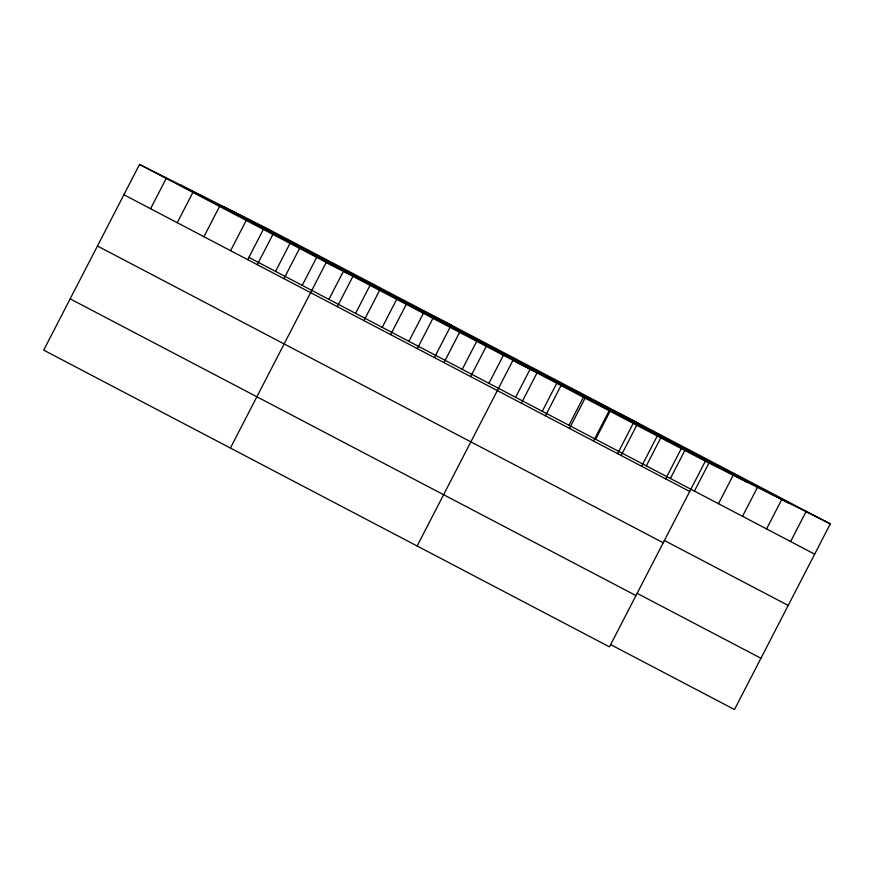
<?xml version="1.0" encoding="UTF-8"?>
<svg xmlns="http://www.w3.org/2000/svg" width="874" height="874" viewBox="0 0 874 874"><rect width="100%" height="100%" fill="white"/><g stroke="black" fill="none" stroke-linecap="round" stroke-linejoin="round"><path stroke-width="1.31" d="M830.3 523.865L264.505 227.131L139.534 164.454L43.7 350.135L609.495 646.869L705.329 461.199L830.3 523.865L734.466 709.546L610.631 644.597M150.579 208.722L166.213 178.449M177.258 222.706L192.881 192.433M203.926 236.701L219.56 206.428M230.605 250.685L246.228 220.412M247.67 259.731L263.249 229.545M257.273 264.68L272.906 234.407M275.55 271.399L290.55 242.327M283.952 278.664L299.574 248.391M302.218 285.383L316.596 257.524M230.408 448.056L326.242 262.375L451.213 325.052M328.897 299.378L343.897 270.306M337.298 306.643L352.921 276.37M355.565 313.362L369.942 285.503M363.966 320.638L379.589 290.354M382.244 327.346L397.244 298.285M390.645 334.622L406.268 304.349M408.912 341.341L423.289 313.482M417.313 348.617L432.936 318.333M434.389 357.663L450.591 326.264M443.992 362.601L459.615 332.328M462.259 369.32L476.636 341.461M470.66 376.596L486.283 346.312M488.937 383.304L503.937 354.243M417.127 545.977L512.962 360.307L637.933 422.972M515.605 397.299L529.983 369.44M521.385 403.198L537.007 372.914M542.284 411.283L557.284 382.222M545.431 415.806L561.053 385.532M568.952 425.277L583.329 397.419M569.477 428.413L585.099 398.14M593.522 441.031L609.145 410.747M595.631 439.261L610.631 410.201M617.568 453.639L633.191 423.366M621.097 455.583L636.676 425.398M641.614 466.246L657.237 435.973M646.345 465.864L660.722 438.005M665.66 478.865L681.283 448.581M670.391 478.482L685.402 449.411M694.437 491.09L709.448 462.018M718.483 503.697L734.116 473.424M742.529 516.316L757.539 487.244M766.574 528.923L782.208 498.65M790.631 541.53L806.254 511.257M223.263 206.45L789.058 503.184M180.776 185.135L746.571 481.88M139.534 164.454L705.329 461.199M248.872 257.404L814.677 554.149M123.911 194.738L689.706 491.472M664.36 540.482L788.206 605.431M97.44 246.009L663.235 542.754M637.091 593.315L760.937 658.264M70.171 298.853L635.966 595.587"/></g></svg>
